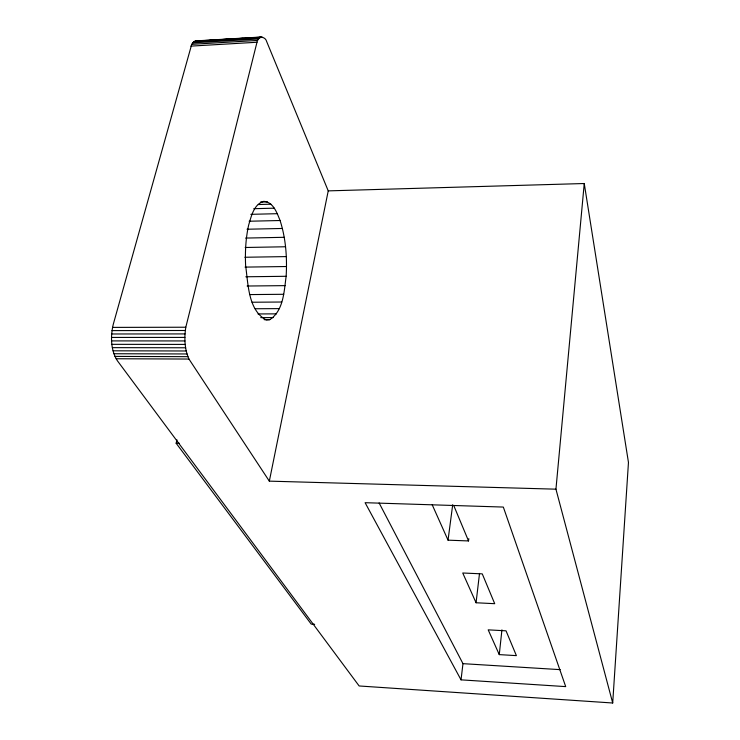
<?xml version="1.0" encoding="UTF-8"?>
<svg xmlns="http://www.w3.org/2000/svg" width="740" height="740" viewBox="0 0 740 740"><rect width="100%" height="100%" fill="white"/><g stroke="black" fill="none" stroke-linecap="round" stroke-linejoin="round"><path stroke-width="1.11" d="M269.332 481.139L188.959 359.048C184.519 349.151 184.149 337.819 185.805 327.228L256.983 42.254C257.705 35.872 265.29 35.798 266.779 41.819L328.236 190.874L269.332 481.139L555.943 489.177L612.702 703L359.15 685.971L117.373 360.741C110.639 350.075 110.39 336.339 113.257 324.37L191.725 44.317L193.695 41.81L195.952 40.894L261.525 37M286.149 276.288C287.222 257.557 285.853 238.456 280.081 220.52C277 212.972 273.347 201.974 263.764 201.335C253.746 204.277 251.286 216.376 248.64 225.117C245.699 238.419 245.005 252.118 245.625 265.706C248.242 283.679 248.002 310.254 266.261 319.967L269.813 319.652C283.688 310.596 284.058 291.135 286.149 276.288L245.81 276.779M612.702 703L628.463 462.454L584.249 183.52L328.236 190.874M555.943 489.177L584.249 183.52M499.269 654.613L488.187 629.851L506.04 630.832L516.39 655.631L499.269 654.613L501.933 629.851M476.06 602.758L462.74 573.001L482.267 573.87L494.709 603.692L476.06 602.758L479.52 573.408M461.029 679.847L365.098 502.691L503.329 507.066L565.702 686.618L461.029 679.847L462.972 663.66L379.111 502.941M432.206 504.773L448.042 540.163L468.531 540.94L468.809 538.655M448.042 540.163L452.695 504.754M314.648 624.292L311.207 624.098L176.148 443.232L176.962 439.865M194.796 41.153L260.489 37.25M206.331 40.515L195.952 40.894M209.772 40.312L218.957 39.766M222.407 39.562L230.445 39.081M233.886 38.878L243.071 38.332M246.522 38.129L255.707 37.583M259.148 37.379L262.598 37.176M193.695 41.81L259.5 37.907M192.659 42.874L258.575 38.98M191.725 44.317L257.733 40.432M190.892 46.12L256.983 42.254M260.443 202.057L267.362 201.872M258.288 204.527L270.886 204.194M253.755 208.699L274.253 208.181M250.832 214.332L277.343 213.684M249.13 221.232L280.081 220.52M247.031 229.233L282.403 228.466M245.588 238.067L284.243 237.3M245.153 247.493L285.566 246.762M244.838 257.261L286.334 256.595M245.06 267.112L286.528 266.52M247.114 286.019L285.196 285.631M249.63 294.585L283.707 294.289M252.072 302.235L281.709 302.022M255.207 308.756L279.257 308.617M257.992 313.945L276.399 313.862M260.721 317.636L273.226 317.58M264.097 319.671L269.813 319.652M112.526 327.394L185.805 327.228M111.999 330.614L185.324 330.493M111.666 333.981L185.019 333.916M111.537 337.431L184.898 337.412M111.611 340.9L184.963 340.937M111.897 344.331L185.213 344.414M112.378 347.652L185.638 347.782M113.063 350.806L186.24 350.982M113.914 353.739L187.007 353.961M114.931 356.403L187.923 356.671M116.097 358.752L188.959 359.048M176.148 443.232L179.506 443.306M462.972 663.66L560.208 669.645M453.713 505.457L468.531 540.94"/></g></svg>
